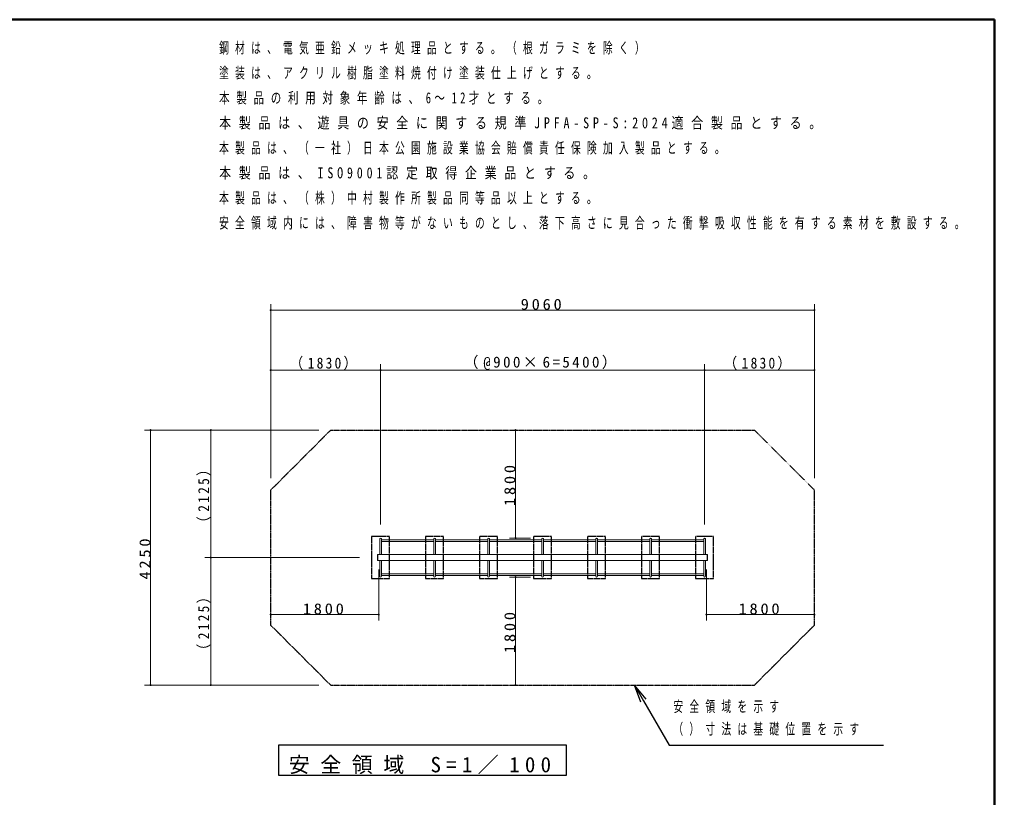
# Model space of a CAD drawing. Units: millimetres at full size, with parts at other scales. Extents: x -19250 to 0, y 0 to 13350.
# Drawn here: x -8123 to 0, y 6868 to 13350 of the extents above; entities that cross this region are included whole.
import ezdxf

# ---------------------------------------------------------------- set-up
doc = ezdxf.new("R2010")
doc.units = ezdxf.units.MM
doc.linetypes.add('USER3', pattern=[8, 3, -1, 1, -1, 1, -1])
doc.linetypes.add('USER4', pattern=[8, 5, -3])
for name, color, linetype, lineweight in [('A3図枠', 7, 'Continuous', 25), ('線', 7, 'Continuous', 25), ('補助', 2, 'Continuous', 13)]:
    doc.layers.add(name, color=color, linetype=linetype, lineweight=lineweight)
doc.styles.add('ＭＳ ゴシック', font='')
doc.styles.get('ＭＳ ゴシック').set_extended_font_data('MS Gothic')

# ---------------------------------------------------------------- blocks, each defined once
blk = doc.blocks.new('dimension_origin')
at = {"color": 0, "linetype": 'Continuous', "lineweight": -2}
blk.add_circle((0, 0), 1.25, dxfattribs=at)

msp = doc.modelspace()

# ---------------------------------------------------------------- linework, layer by layer
at = {"layer": 'A3図枠', "lineweight": 50}
for p, q in [((0, 13350), (-19250, 13350)), ((0, 0), (0, 13350))]:
    msp.add_line(p, q, dxfattribs=at)
at = {"layer": '線', "color": 2, "linetype": 'USER3'}
for p, q in [((-6030.25, 9428.755), (-5530.25, 9928.755)), ((-5530.25, 9928.755), (-2000, 9928.755)), ((-2000, 9928.755), (-1500, 9428.755)), ((-6030.25, 8303.755), (-6030.25, 9428.755)), ((-1500, 8303.755), (-1500, 9428.755)), ((-5530.25, 7803.755), (-6030.25, 8303.755)), ((-1500, 8303.755), (-2000, 7803.755)), ((-5530.25, 7803.755), (-2000, 7803.755))]:
    msp.add_line(p, q, dxfattribs=at)
at = {"layer": '線', "lineweight": 13}
for p, q in [((-5121.925, 8891.255), (-5121.925, 9021.955)), ((-5108.325, 8891.255), (-5108.325, 9021.955)), ((-4671.925, 8891.255), (-4671.925, 9021.955)), ((-4658.325, 8891.255), (-4658.325, 9021.955)), ((-4221.925, 8891.255), (-4221.925, 9021.955)), ((-4208.325, 8891.255), (-4208.325, 9021.955)), ((-3771.925, 8891.255), (-3771.925, 9021.955)), ((-3758.325, 8891.255), (-3758.325, 9021.955)), ((-3321.925, 8891.255), (-3321.925, 9021.955)), ((-3308.325, 8891.255), (-3308.325, 9021.955)), ((-2871.925, 8891.255), (-2871.925, 9021.955)), ((-2858.325, 8891.255), (-2858.325, 9021.955)), ((-2421.925, 8891.255), (-2421.925, 9021.955)), ((-2408.325, 8891.255), (-2408.325, 9021.955)), ((-5108.325, 9014.815), (-4671.925, 9014.815)), ((-5108.325, 9001.215), (-4671.925, 9001.215)), ((-4658.325, 9014.815), (-4221.925, 9014.815)), ((-4658.325, 9001.215), (-4221.925, 9001.215)), ((-4208.325, 9014.815), (-3771.925, 9014.815)), ((-4208.325, 9001.215), (-3771.925, 9001.215)), ((-3758.325, 9014.815), (-3321.925, 9014.815)), ((-3758.325, 9001.215), (-3321.925, 9001.215)), ((-3308.325, 9014.815), (-2871.925, 9014.815)), ((-3308.325, 9001.215), (-2871.925, 9001.215)), ((-2858.325, 9014.815), (-2421.925, 9014.815)), ((-2858.325, 9001.215), (-2421.925, 9001.215)), ((-5140.125, 8841.255), (-5140.125, 8891.255)), ((-5140.125, 8891.255), (-2390.125, 8891.255)), ((-2390.125, 8841.255), (-2390.125, 8891.255)), ((-5140.125, 8841.255), (-2390.125, 8841.255)), ((-5121.925, 8710.555), (-5121.925, 8841.255)), ((-5108.325, 8710.555), (-5108.325, 8841.255)), ((-4671.925, 8710.555), (-4671.925, 8841.255)), ((-4658.325, 8710.555), (-4658.325, 8841.255)), ((-4221.925, 8710.555), (-4221.925, 8841.255)), ((-4208.325, 8710.555), (-4208.325, 8841.255)), ((-3771.925, 8710.555), (-3771.925, 8841.255)), ((-3758.325, 8710.555), (-3758.325, 8841.255)), ((-3321.925, 8710.555), (-3321.925, 8841.255)), ((-3308.325, 8710.555), (-3308.325, 8841.255)), ((-2871.925, 8710.555), (-2871.925, 8841.255)), ((-2858.325, 8710.555), (-2858.325, 8841.255)), ((-2421.925, 8710.555), (-2421.925, 8841.255)), ((-2408.325, 8710.555), (-2408.325, 8841.255)), ((-5108.325, 8731.295), (-4671.925, 8731.295)), ((-5108.325, 8717.695), (-4671.925, 8717.695)), ((-4658.325, 8731.295), (-4221.925, 8731.295)), ((-4658.325, 8717.695), (-4221.925, 8717.695)), ((-4208.325, 8731.295), (-3771.925, 8731.295)), ((-4208.325, 8717.695), (-3771.925, 8717.695)), ((-3758.325, 8731.295), (-3321.925, 8731.295)), ((-3758.325, 8717.695), (-3321.925, 8717.695)), ((-3308.325, 8731.295), (-2871.925, 8731.295)), ((-3308.325, 8717.695), (-2871.925, 8717.695)), ((-2858.325, 8731.295), (-2421.925, 8731.295)), ((-2858.325, 8717.695), (-2421.925, 8717.695))]:
    msp.add_line(p, q, dxfattribs=at)
at = {"layer": '線', "color": 2}
for p, q in [((-5138.625, 8841.255), (-5138.625, 8891.255)), ((-2391.625, 8841.255), (-2391.625, 8891.255))]:
    msp.add_line(p, q, dxfattribs=at)
at = {"layer": '線', "color": 4, "linetype": 'USER4'}
for points in [[(-5040.125, 9041.255), (-5190.125, 9041.255), (-5190.125, 8691.255), (-5040.125, 8691.255)], [(-4590.125, 9041.255), (-4740.125, 9041.255), (-4740.125, 8691.255), (-4590.125, 8691.255)], [(-4140.125, 9041.255), (-4290.125, 9041.255), (-4290.125, 8691.255), (-4140.125, 8691.255)], [(-3690.125, 9041.255), (-3840.125, 9041.255), (-3840.125, 8691.255), (-3690.125, 8691.255)], [(-3240.125, 9041.255), (-3390.125, 9041.255), (-3390.125, 8691.255), (-3240.125, 8691.255)], [(-2790.125, 9041.255), (-2940.125, 9041.255), (-2940.125, 8691.255), (-2790.125, 8691.255)], [(-2340.125, 9041.255), (-2490.125, 9041.255), (-2490.125, 8691.255), (-2340.125, 8691.255)]]:
    msp.add_lwpolyline(points, close=True, dxfattribs=at)
at = {"layer": '線', "lineweight": 13}
for centre, start, end in [((-5115.125, 9021.955), 0, 180), ((-4665.125, 9021.955), 0, 180), ((-4215.125, 9021.955), 0, 180), ((-3765.125, 9021.955), 0, 180), ((-3315.125, 9021.955), 0, 180), ((-2865.125, 9021.955), 0, 180), ((-2415.125, 9021.955), 0, 180), ((-5115.125, 8710.555), 180, 0), ((-4665.125, 8710.555), 180, 0), ((-4215.125, 8710.555), 180, 0), ((-3765.125, 8710.555), 180, 0), ((-3315.125, 8710.555), 180, 0), ((-2865.125, 8710.555), 180, 0), ((-2415.125, 8710.555), 180, 0)]:
    msp.add_arc(centre, 6.8, start, end, dxfattribs=at)
at = {"layer": '補助'}
for p, q in [((-6030.25, 9528.755), (-6030.25, 10978.755)), ((-1500, 9528.755), (-1500, 10978.755)), ((-6030.25, 10928.755), (-1500, 10928.755)), ((-6030.25, 9528.755), (-6030.25, 10478.755)), ((-5115.125, 9141.255), (-5115.125, 10478.755)), ((-5115.125, 9141.255), (-5115.125, 10478.755)), ((-2415.125, 9141.255), (-2415.125, 10478.755)), ((-2415.125, 9141.255), (-2415.125, 10478.755)), ((-1500, 9528.755), (-1500, 10478.755)), ((-6030.25, 10428.755), (-5115.125, 10428.755)), ((-5115.125, 10428.755), (-2415.125, 10428.755)), ((-2415.125, 10428.755), (-1500, 10428.755)), ((-5630.25, 9928.755), (-7080.25, 9928.755)), ((-7030.25, 7803.755), (-7030.25, 9928.755)), ((-5630.25, 9928.755), (-6580.25, 9928.755)), ((-6530.25, 8866.255), (-6530.25, 9928.755)), ((-3990.125, 9028.755), (-3990.125, 9928.755)), ((-3865.125, 9028.755), (-4040.125, 9028.755)), ((-5290.125, 8866.255), (-6580.25, 8866.255)), ((-5290.125, 8866.255), (-6580.25, 8866.255)), ((-6530.25, 7803.755), (-6530.25, 8866.255)), ((-5130.25, 8766.255), (-5130.25, 8341.255)), ((-3865.125, 8703.755), (-4040.125, 8703.755)), ((-3990.125, 7803.755), (-3990.125, 8703.755)), ((-2400, 8766.255), (-2400, 8341.255)), ((-5130.25, 8391.255), (-6030.25, 8391.255)), ((-1500, 8391.255), (-2400, 8391.255)), ((-5630.25, 7803.755), (-7080.25, 7803.755)), ((-5630.25, 7803.755), (-6580.25, 7803.755))]:
    msp.add_line(p, q, dxfattribs=at)
at = {"layer": '補助', "lineweight": 25}
for p, q in [((-2946.651, 7661.351), (-3000, 7803.755)), ((-2903.349, 7686.351), (-3000, 7803.755)), ((-3000, 7803.755), (-2925, 7673.851)), ((-2925, 7673.851), (-2711.325, 7303.755)), ((-2711.325, 7303.755), (-2661.325, 7303.755)), ((-2661.325, 7303.755), (-925.952, 7303.755))]:
    msp.add_line(p, q, dxfattribs=at)
msp.add_lwpolyline([(-5965.125, 7303.755), (-5965.125, 7053.755), (-3565.125, 7053.755), (-3565.125, 7303.755)], close=True, dxfattribs=at)

# ---------------------------------------------------------------- block references
at = {"layer": '補助', "xscale": 3.33, "yscale": 3.33}
for p in [(-6030.25, 10928.755), (-6030.25, 10428.755), (-5115.125, 10428.755), (-2415.125, 10428.755), (-6030.25, 8391.255), (-2400, 8391.255)]:
    msp.add_blockref('dimension_origin', p, dxfattribs=at)
for p, rotation in [((-1500, 10928.755), 180), ((-5115.125, 10428.755), 180), ((-2415.125, 10428.755), 180), ((-1500, 10428.755), 180), ((-7030.25, 9928.755), 270), ((-6530.25, 9928.755), 270), ((-3990.125, 9928.755), 270), ((-3990.125, 9028.755), 90), ((-6530.25, 8866.255), 90), ((-6530.25, 8866.255), 270), ((-3990.125, 8703.755), 270), ((-5130.25, 8391.255), 180), ((-1500, 8391.255), 180), ((-7030.25, 7803.755), 90), ((-6530.25, 7803.755), 90), ((-3990.125, 7803.755), 90)]:
    msp.add_blockref('dimension_origin', p, dxfattribs=dict(at, rotation=rotation))

# ---------------------------------------------------------------- texts
at = {"layer": '補助', "style": 'ＭＳ ゴシック'}
for s, insert, char_height, attachment_point in [('\\T1.64;\\W0.65;鋼材は、電気亜鉛メッキ処理品とする。（根ガラミを除く）', (-6460.079, 13159.844), 91.64, 1), ('\\T1.64;\\W0.65;塗装は、アクリル樹脂塗料焼付け塗装仕上げとする。', (-6460.079, 12951.51), 91.64, 1), ('\\T1.64;\\W0.7;本製品の利用対象年齢は、6～12才とする。', (-6460.079, 12743.177), 91.64, 1), ('\\T1.64;\\W0.8;本製品は、遊具の安全に関する規準JPFA-SP-S:2024適合製品とする。', (-6460.079, 12534.844), 91.64, 1), ('\\T1.64;\\W0.65;本製品は、（一社）日本公園施設業協会賠償責任保険加入製品とする。', (-6460.079, 12326.51), 91.64, 1), ('\\T1.64;\\W0.8;本製品は、ISO9001認定取得企業品とする。', (-6460.079, 12118.177), 91.64, 1), ('\\T1.64;\\W0.65;本製品は、（株）中村製作所製品同等品以上とする。', (-6460.079, 11909.844), 91.64, 1), ('\\T1.64;\\W0.65;安全領域内には、障害物等がないものとし、落下高さに見合った衝撃吸収性能を有する素材を敷設する。', (-6460.079, 11701.511), 91.64, 1), ('\\T1.33;\\W1.1;9060', (-3765.125, 10929.755), 91.64, 8), ('\\T1.33;\\W0.9;（1830）', (-5572.688, 10429.755), 91.64, 8), ('\\T1.32;（@900×6=5400）', (-3765.125, 10429.755), 91.64, 8), ('\\T1.33;\\W0.9;（1830）', (-1957.562, 10429.755), 91.64, 8), ('\\T1.33;\\W1.1;1800', (-5580.25, 8392.255), 91.64, 8), ('\\T1.33;\\W1.1;1800', (-1950, 8392.255), 91.64, 8), ('\\T1.64;\\W0.65;安全領域を示す', (-2675.075, 7672.505), 91.64, 1), ('\\T1.64;\\W0.65;（）寸法は基礎位置を示す', (-2675.075, 7485.005), 91.64, 1), ('\\T1.5;安全領域\\~S=1／100', (-4765.125, 7062.088), 128.3, 8)]:
    msp.add_mtext(s, dxfattribs=dict(at, insert=insert, char_height=char_height, attachment_point=attachment_point))
at = {"layer": '補助', "char_height": 91.64, "attachment_point": 8, "rotation": 90, "style": 'ＭＳ ゴシック'}
for s, insert in [('\\T1.33;\\W1.1;1800', (-3991.125, 9478.755)), ('\\T1.33;\\W0.9;（2125）', (-6531.25, 9397.505)), ('\\T1.33;\\W1.1;4250', (-7031.25, 8866.255)), ('\\T1.33;\\W0.9;（2125）', (-6531.25, 8335.005)), ('\\T1.33;\\W1.1;1800', (-3991.125, 8253.755))]:
    msp.add_mtext(s, dxfattribs=dict(at, insert=insert))

doc.saveas('drawing.dxf')
